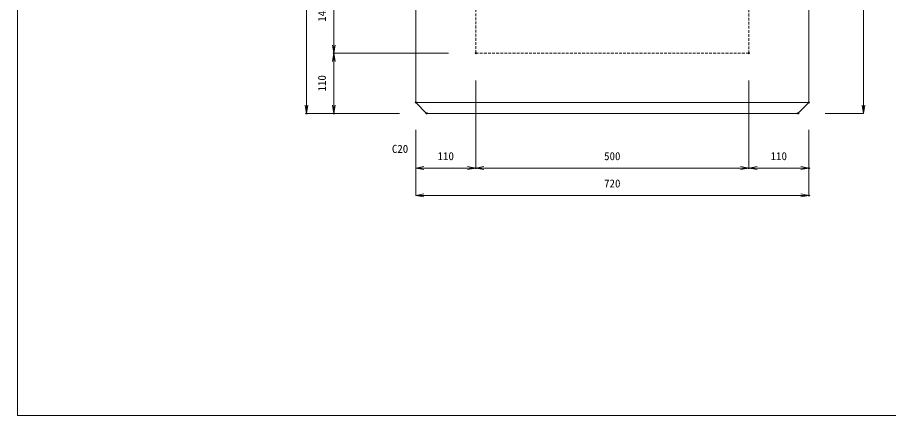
# Model space of a CAD drawing. Units: millimetres, scale not verified. Extents: x -1945 to 1945, y -1206 to 1634.
# Drawn here: x -1945 to -350, y -1206 to -478 of the extents above; entities that cross this region are included whole.
import ezdxf
from ezdxf.enums import TextEntityAlignment as Align

# ---------------------------------------------------------------- set-up
doc = ezdxf.new("R2010")
doc.units = ezdxf.units.MM
doc.header["$LTSCALE"] = 10
doc.header["$PDMODE"] = 32
doc.header["$PDSIZE"] = 2
doc.linetypes.add('USER1', pattern=[0.75, 0.5, -0.25])
for name, color, linetype, lineweight in [('0-1_TITLE', 7, 'Continuous', 18), ('0-3_KIJUN', 7, 'USER1', 18), ('0-5_SUNPO_S10', 3, 'Continuous', 18), ('0-9__0-0_0', 7, 'Continuous', 18)]:
    doc.layers.add(name, color=color, linetype=linetype, lineweight=lineweight)
doc.layers.add('0-A__0-2_DEFPOINTS', color=7, linetype='Continuous')
doc.styles.add('ＭＳ ゴシック', font='')
doc.styles.get('ＭＳ ゴシック').set_extended_font_data('MS Gothic')

# ---------------------------------------------------------------- blocks, each defined once
blk = doc.blocks.new('_OPEN')
at = {"layer": '0-9__0-0_0'}
blk.add_line((0, 0), (-1, 0), dxfattribs=at)
blk.add_lwpolyline([(-1, 0.1667), (0, 0), (-1, -0.1667)], dxfattribs=at)
blk = doc.blocks.new('_D1')
at = {"layer": '0-5_SUNPO_S10'}
for p, q in [((789.48, 876.39), (579.48, 876.39)), ((579.48, 861.39), (579.48, 781.39)), ((699.48, 766.39), (579.48, 766.39))]:
    blk.add_line(p, q, dxfattribs=at)
at = {"layer": '0-A__0-2_DEFPOINTS'}
for p in [(839.48, 876.39), (579.48, 766.39), (749.48, 766.39)]:
    blk.add_point(p, dxfattribs=at)
at = {"layer": '0-5_SUNPO_S10', "xscale": 15, "yscale": 15}
for p, rotation in [((579.48, 876.39), 90), ((579.48, 766.39), 270)]:
    blk.add_blockref('_OPEN', p, dxfattribs=dict(at, rotation=rotation))
at = {"layer": '0-5_SUNPO_S10', "color": 7, "style": 'ＭＳ ゴシック'}
blk.add_text('110', height=14.66, rotation=90, dxfattribs=at).set_placement((569.48, 806.39), align=Align.BOTTOM_LEFT)
blk = doc.blocks.new('_D2')
at = {"layer": '0-5_SUNPO_S10'}
for p, q in [((707.48, 1657.39), (529.48, 1657.39)), ((529.48, 1642.39), (529.48, 781.39)), ((699.48, 766.39), (529.48, 766.39))]:
    blk.add_line(p, q, dxfattribs=at)
at = {"layer": '0-A__0-2_DEFPOINTS'}
for p in [(757.48, 1657.39), (529.48, 766.39), (749.48, 766.39)]:
    blk.add_point(p, dxfattribs=at)
at = {"layer": '0-5_SUNPO_S10', "xscale": 15, "yscale": 15}
for p, rotation in [((529.48, 1657.39), 90), ((529.48, 766.39), 270)]:
    blk.add_blockref('_OPEN', p, dxfattribs=dict(at, rotation=rotation))
at = {"layer": '0-5_SUNPO_S10', "color": 7, "style": 'ＭＳ ゴシック'}
blk.add_text('891', height=14.66, rotation=90, dxfattribs=at).set_placement((519.48, 1196.89), align=Align.BOTTOM_LEFT)
blk = doc.blocks.new('_D3')
at = {"layer": '0-5_SUNPO_S10'}
for p, q in [((839.48, 826.39), (839.48, 666.39)), ((729.48, 736.39), (729.48, 666.39)), ((744.48, 666.39), (824.48, 666.39))]:
    blk.add_line(p, q, dxfattribs=at)
at = {"layer": '0-A__0-2_DEFPOINTS'}
for p in [(839.48, 876.39), (729.48, 786.39), (839.48, 666.39)]:
    blk.add_point(p, dxfattribs=at)
at = {"layer": '0-5_SUNPO_S10', "xscale": 15, "yscale": 15, "rotation": 180}
blk.add_blockref('_OPEN', (729.48, 666.39), dxfattribs=at)
at = {"layer": '0-5_SUNPO_S10', "xscale": 15, "yscale": 15}
blk.add_blockref('_OPEN', (839.48, 666.39), dxfattribs=at)
at = {"layer": '0-5_SUNPO_S10', "color": 7, "style": 'ＭＳ ゴシック'}
blk.add_text('110', height=14.66, dxfattribs=at).set_placement((769.48, 676.39), align=Align.BOTTOM_LEFT)
blk = doc.blocks.new('_D4')
at = {"layer": '0-5_SUNPO_S10'}
for p, q in [((839.48, 826.39), (839.48, 666.39)), ((1339.48, 826.39), (1339.48, 666.39)), ((854.48, 666.39), (1324.48, 666.39))]:
    blk.add_line(p, q, dxfattribs=at)
at = {"layer": '0-A__0-2_DEFPOINTS'}
for p in [(839.48, 876.39), (1339.48, 876.39), (1339.48, 666.39)]:
    blk.add_point(p, dxfattribs=at)
at = {"layer": '0-5_SUNPO_S10', "xscale": 15, "yscale": 15, "rotation": 180}
blk.add_blockref('_OPEN', (839.48, 666.39), dxfattribs=at)
at = {"layer": '0-5_SUNPO_S10', "xscale": 15, "yscale": 15}
blk.add_blockref('_OPEN', (1339.48, 666.39), dxfattribs=at)
at = {"layer": '0-5_SUNPO_S10', "color": 7, "style": 'ＭＳ ゴシック'}
blk.add_text('500', height=14.66, dxfattribs=at).set_placement((1074.48, 676.39), align=Align.BOTTOM_LEFT)
blk = doc.blocks.new('_D5')
at = {"layer": '0-5_SUNPO_S10'}
for p, q in [((1339.48, 826.39), (1339.48, 666.39)), ((1449.48, 736.39), (1449.48, 666.39)), ((1354.48, 666.39), (1434.48, 666.39))]:
    blk.add_line(p, q, dxfattribs=at)
at = {"layer": '0-A__0-2_DEFPOINTS'}
for p in [(1339.48, 876.39), (1449.48, 786.39), (1449.48, 666.39)]:
    blk.add_point(p, dxfattribs=at)
at = {"layer": '0-5_SUNPO_S10', "xscale": 15, "yscale": 15, "rotation": 180}
blk.add_blockref('_OPEN', (1339.48, 666.39), dxfattribs=at)
at = {"layer": '0-5_SUNPO_S10', "xscale": 15, "yscale": 15}
blk.add_blockref('_OPEN', (1449.48, 666.39), dxfattribs=at)
at = {"layer": '0-5_SUNPO_S10', "color": 7, "style": 'ＭＳ ゴシック'}
blk.add_text('110', height=14.66, dxfattribs=at).set_placement((1379.48, 676.39), align=Align.BOTTOM_LEFT)
blk = doc.blocks.new('_D6')
at = {"layer": '0-5_SUNPO_S10'}
for p, q in [((729.48, 736.39), (729.48, 616.39)), ((1449.48, 736.39), (1449.48, 616.39)), ((744.48, 616.39), (1434.48, 616.39))]:
    blk.add_line(p, q, dxfattribs=at)
at = {"layer": '0-A__0-2_DEFPOINTS'}
for p in [(729.48, 786.39), (1449.48, 786.39), (1449.48, 616.39)]:
    blk.add_point(p, dxfattribs=at)
at = {"layer": '0-5_SUNPO_S10', "xscale": 15, "yscale": 15, "rotation": 180}
blk.add_blockref('_OPEN', (729.48, 616.39), dxfattribs=at)
at = {"layer": '0-5_SUNPO_S10', "xscale": 15, "yscale": 15}
blk.add_blockref('_OPEN', (1449.48, 616.39), dxfattribs=at)
at = {"layer": '0-5_SUNPO_S10', "color": 7, "style": 'ＭＳ ゴシック'}
blk.add_text('720', height=14.66, dxfattribs=at).set_placement((1074.48, 626.39), align=Align.BOTTOM_LEFT)
blk = doc.blocks.new('_D21')
at = {"layer": '0-5_SUNPO_S10'}
for p, q in [((1474.48, 1592.23), (1549.48, 1592.23)), ((1549.48, 781.39), (1549.48, 1577.23)), ((1479.48, 766.39), (1549.48, 766.39))]:
    blk.add_line(p, q, dxfattribs=at)
at = {"layer": '0-A__0-2_DEFPOINTS'}
for p in [(1424.48, 1592.23), (1549.48, 1592.23), (1429.48, 766.39)]:
    blk.add_point(p, dxfattribs=at)
at = {"layer": '0-5_SUNPO_S10', "xscale": 15, "yscale": 15}
for p, rotation in [((1549.48, 1592.23), 90), ((1549.48, 766.39), 270)]:
    blk.add_blockref('_OPEN', p, dxfattribs=dict(at, rotation=rotation))
at = {"layer": '0-5_SUNPO_S10', "color": 7, "style": 'ＭＳ ゴシック'}
blk.add_text('826', height=14.66, rotation=90, dxfattribs=at).set_placement((1539.48, 1164.31), align=Align.BOTTOM_LEFT)
blk = doc.blocks.new('_D32')
at = {"layer": '0-5_SUNPO_S10'}
for p, q in [((1039.48, 1021.39), (579.48, 1021.39)), ((579.48, 1006.39), (579.48, 891.39)), ((789.48, 876.39), (579.48, 876.39))]:
    blk.add_line(p, q, dxfattribs=at)
at = {"layer": '0-A__0-2_DEFPOINTS'}
for p in [(1089.48, 1021.39), (579.48, 876.39), (839.48, 876.39)]:
    blk.add_point(p, dxfattribs=at)
at = {"layer": '0-5_SUNPO_S10', "xscale": 15, "yscale": 15}
for p, rotation in [((579.48, 1021.39), 90), ((579.48, 876.39), 270)]:
    blk.add_blockref('_OPEN', p, dxfattribs=dict(at, rotation=rotation))
at = {"layer": '0-5_SUNPO_S10', "color": 7, "style": 'ＭＳ ゴシック'}
blk.add_text('145', height=14.66, rotation=90, dxfattribs=at).set_placement((569.48, 933.89), align=Align.BOTTOM_LEFT)

msp = doc.modelspace()

# ---------------------------------------------------------------- linework, layer by layer
at = {"layer": '0-1_TITLE', "color": 2}
msp.add_lwpolyline([(-1945, -1206.44), (1945, -1206.44), (1945, 1633.56), (-1945, 1633.56)], close=True, dxfattribs=at)
at = {"layer": '0-3_KIJUN', "linetype": 'Continuous'}
msp.add_line((-1215.52, -633.61), (-495.52, -633.61), dxfattribs=at)
for points in [[(-515.52, -653.61), (-1195.52, -653.61), (-1215.52, -633.61), (-1215.52, 29.39), (-1190.52, 54.39), (-1105.52, 54.39), (-1100.52, -153.61)], [(-610.52, -153.61), (-605.52, 54.39), (-520.52, 54.39), (-495.52, 29.39), (-495.52, -633.61), (-515.52, -653.61)]]:
    msp.add_lwpolyline(points, dxfattribs=at)
at = {"layer": '0-3_KIJUN'}
msp.add_lwpolyline([(-1105.52, 54.39), (-1105.52, -543.61), (-605.52, -543.61), (-605.52, 54.39)], dxfattribs=at)

# ---------------------------------------------------------------- block references
at = {"layer": '0-5_SUNPO_S10'}
for name in ['_D2', '_D21', '_D32', '_D1', '_D3', '_D4', '_D5', '_D6']:
    msp.add_blockref(name, (-1945, -1420), dxfattribs=at)

# ---------------------------------------------------------------- texts
at = {"layer": '0-5_SUNPO_S10', "color": 7, "style": 'ＭＳ ゴシック'}
msp.add_text('C20', height=14.66, dxfattribs=at).set_placement((-1259.22, -730.26), align=Align.BOTTOM_LEFT)

doc.saveas('drawing.dxf')
